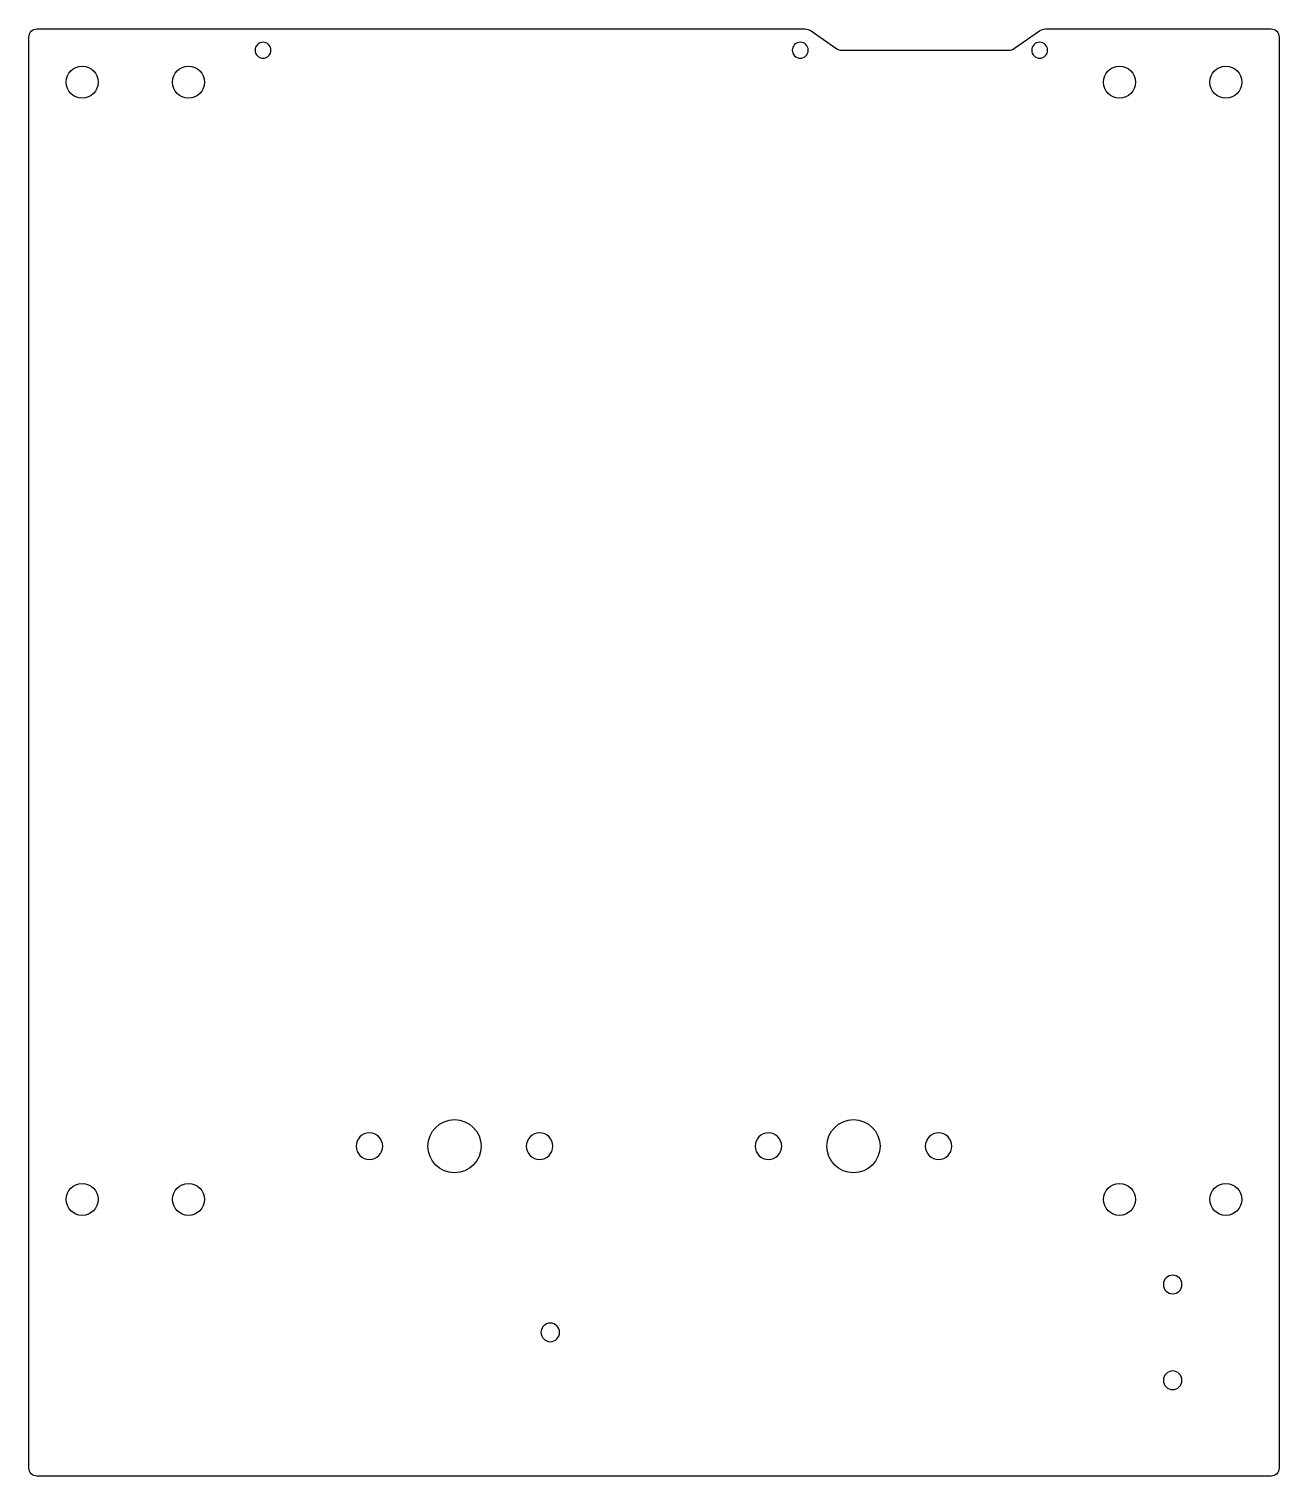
# Model space of a CAD drawing. Header units: millimetres. Extents: x -117 to 118, y -157 to 115.
import ezdxf

# ---------------------------------------------------------------- set-up
doc = ezdxf.new("R2010")
doc.units = ezdxf.units.MM
doc.layers.get('0').update_dxf_attribs({"linetype": 'CONTINUOUS'})

msp = doc.modelspace()

# ---------------------------------------------------------------- linework, layer by layer
msp.add_lwpolyline([(-116, 115), (28.39, 115, -0.153915), (29.53, 114.64), (34.21, 111.36, 0.153915), (35.36, 111), (66.64, 111, 0.153915), (67.79, 111.36), (72.47, 114.64, -0.153915), (73.61, 115), (116, 115, -0.414214), (117.5, 113.5), (117.5, -155.5, -0.414214), (116, -157), (-116, -157, -0.414214), (-117.5, -155.5), (-117.5, 113.5, -0.414214)], format="xyb", close=True)
at = {"extrusion": (0, 0, -1)}
for centre, radius in [((73.5, 111), 1.5), ((-27.5, 111), 1.5), ((-72.5, 111), 1.5), ((53.5, -95), 2.5), ((21.5, -95), 2.5), ((-21.5, -95), 2.5), ((-53.5, -95), 2.5), ((-97.5, -121), 1.75), ((19.5, -130), 1.75), ((-97.5, -139), 1.75)]:
    msp.add_circle(centre, radius, dxfattribs=at)
for centre, radius in [((-107.5, 105), 3), ((-87.5, 105), 3), ((87.5, 105), 3), ((107.5, 105), 3), ((-37.5, -95), 5), ((37.5, -95), 5), ((-107.5, -105), 3), ((-87.5, -105), 3), ((87.5, -105), 3), ((107.5, -105), 3)]:
    msp.add_circle(centre, radius)

doc.saveas('drawing.dxf')
